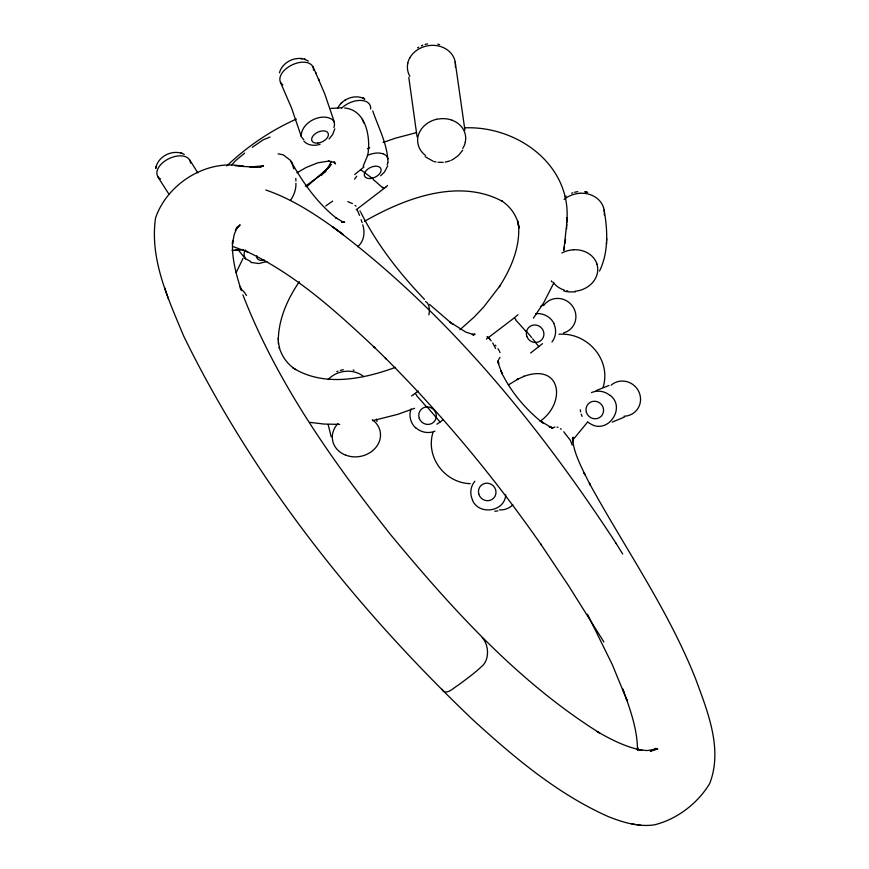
<?xml version="1.0" encoding="UTF-8"?>
<svg xmlns="http://www.w3.org/2000/svg" width="869" height="869" viewBox="0 0 869 869"><rect width="100%" height="100%" fill="white"/><g stroke="black" fill="none" stroke-linecap="round" stroke-linejoin="round"><path stroke-width="1.3" d="M564.426 246.47L563.796 250.457L566.697 224.321M566.762 222.529C572.389 165.534 517.75 125.723 464.774 127.83M278.308 340.137C278.525 318.988 287.596 298.903 299.316 281.686M566.588 228.982L566.87 217.826M599.545 271.019C608.724 252.108 607.67 230.285 604.118 210.113M606.486 244.243L606.584 242.093M606.649 240.724L606.747 238.573M573.16 437.183L572.649 442.082L572.747 440.148C574.04 452.488 579.862 463.731 585.054 474.811L584.055 472.855L590.507 485.347L589.399 483.305C625.028 548.328 668.098 609.571 695.602 678.808C707.583 711.483 723.062 748.969 709.723 783.48C697.742 803.38 677.233 819.119 654.585 824.811C638.617 827.255 622.519 822.324 607.833 816.404C556.747 793.549 513.47 756.78 472.432 719.402C356.496 608.593 254.291 480.687 183.696 336.129C168.325 299.001 149.446 259.158 155.573 217.913C167.337 183.413 207.311 158.375 243.776 166.479L235.043 165.697M505.736 494.863C504.683 511.96 479.036 515.523 472.464 500.294M564.883 243.505L565.523 239.464M603.129 387.237C611.58 359.408 587.107 332.164 558.973 334.25M432.914 432.577C425.462 457.246 444.819 482.947 470.292 483.664M155.833 168.151L156.116 166.75L155.833 168.151C157.832 155.899 173.474 148.621 184.282 154.454M367.869 154.519C370.781 137.215 366.023 109.885 344.667 108.028M387.954 162.46C387.693 144.656 378.384 127.471 372.747 110.874M334.793 128.797L332.621 134.597L329.079 138.953M279.427 72.844C282.197 62.242 295.091 55.833 305.301 59.472L304.356 59.157L308.386 61.08M367.413 156.04L363.166 166.153M387.824 162.938L387.118 164.719M331.35 161.341L328.113 167.619L328.808 166.566L325.397 171.041L331.024 164.437M411.07 408.951C408.473 415.654 410.679 423.746 416.175 428.341M387.715 165.849L384.511 171.953L380.644 175.799M236.151 272.681L243.027 258.343M553.814 282.957L543.625 302.879L533.381 318.13M337.563 108.44C342.104 98.751 355.247 93.722 364.817 98.99L362.655 97.958L364.415 98.784M499.957 357.409L498.665 359.581M572.313 438.834L572.867 437.9M462.742 150.131L458.441 155.497L453.021 159.385M290.398 200.5C293.907 195.503 296.199 189.442 295.927 183.283M428.808 314.839C430.101 311.048 429.482 303.248 425.517 301.467M587.422 422.301L572.714 440.138M354.563 179.133L356.768 176.179M231.556 165.099L235.771 160.504L244.678 153.096M330.937 164.534L324.495 171.964L330.741 164.98M363.981 166.946L354.661 174.56M357.626 246.72C364.122 241.43 365.252 232.392 362.731 224.799M328.634 167.315L321.552 175.006L328.873 167.141M328.873 167.065L322.714 173.55L328.352 167.684L306.67 186.705M340.854 103.607L342.017 102.466M226.798 165.925C247.089 146.535 270.715 130.556 296.329 119.086M237.27 227.515L240.137 224.799L235.303 230.328L237.204 227.081L234.152 234.739L232.468 243.961L232.664 240.485C231.404 257.626 236.151 274.485 241.386 290.626M517.957 314.752L517.794 314.904A13.154 3.715 -42.1 0 1 515.904 316.457L514.339 317.837L515.795 319.477M542.473 343.668L530.622 353.02M540.268 421.128C566.501 402.575 561.081 362.655 523.594 376.473L524.181 376.266L516.914 379.568L518.532 378.721L508.322 385M385.706 187.172L356.203 209.766M305.334 186.238L325.799 171.41M459.897 329.764L474.083 317.142L483.501 307.257L499.816 286.053L499.349 286.705C510.82 268.879 519.858 248.11 518.641 226.494L518.728 227.656L518.326 223.811L519.054 228.047L517.587 221.204L518.217 223.257C515.632 214.154 509.723 206.083 501.771 200.945L502.336 201.304C458.332 177.7 404.291 198.577 364.546 221.302M384.098 188.519L382.653 187.172M418.206 391.05L415.11 393.407L416.609 395.026M486.39 339.116L514.285 317.88M436.846 424.181L438.139 423.377A13.546 4.084 -42.4 0 0 440.072 422.062L443.157 419.64M415.056 393.451L413.47 394.602M252.314 147.285L263.307 139.768L270.063 137.03M325.712 205.964L332.675 201.119M565.143 196.839L566.197 196.079M540.714 306.42L543.071 304.769M344.656 100.446L345.362 99.978M417.598 47.86L418.717 47.143M296.948 172.779L306.051 167.543L317.706 162.829L329.199 161.015L328.493 161.026L334.446 162.525L333.837 162.101L335.532 163.915L334.446 162.09M652.565 750.425L655.986 748.339L650.273 751.272L657.811 748.98L646.992 750.566L638.367 749.697L641.876 750.229C625.799 747.101 611.016 739.552 596.949 731.437L599.751 733.056C517.783 681.665 451.967 608.713 390.702 534.783C332.49 461.059 277.102 383.001 242.907 294.884M259.864 167.402L263.481 165.512L259.885 167.033L263.492 165.87L250.12 166.957L253.65 167.087L240.126 166.196M451.348 160.222L452.521 159.635M367.457 148.762L369.749 147.687M422.692 45.21L421.508 45.72L422.171 45.449M336.792 371.66L337.987 371.139M624.3 417.174L612.167 422.106M608.963 385.467L596.112 390.615M266.881 261.536L258.81 263.513L250.859 262.438M383.077 142.483L395.373 138.193L416.457 132.642M395.428 367.37C364.035 378.851 325.647 386.901 295.004 369.14L295.623 369.575L292.679 367.5L293.331 367.956C286.52 362.873 281.578 355.497 279.231 347.339L279.525 348.469L278.384 342.017M414.578 408.278L397.872 414.307L372.584 420.715M571.628 193.19L572.823 192.755M473.073 334.891L475.017 334.217L473.04 334.652L474.626 334.478L472.28 334.446L473.648 334.608L465.806 332.088L449.957 322.117L452.977 324.322L452.108 323.692M448.98 161.123L450.164 160.722M552.488 427.787L554.965 427.092M448.328 161.352L445.2 162.101M425.071 44.428L427.646 43.874M340.366 370.368L343.374 369.716M320.053 144.319C314.665 146.101 308.017 145.623 303.976 141.256M574.648 192.234L577.766 191.636M291.093 161.428C302.89 182.762 317.478 203.248 336.77 218.445L335.706 217.663L343.505 222.345L341.919 221.791L344.591 222.279L341.799 222.258L343.222 222.138M278.091 153.846L283.327 154.867L290.583 160.483M243.342 249.566L231.98 250.337M535.597 313.742C542.951 312.71 550.642 316.772 553.933 323.42M330.937 108.44L341.419 107.799M497.883 510.918L494.787 511.222M575.365 291.886L567.87 291.886M443.201 162.351L438.03 162.307M238.454 250.087L240.04 249.968L235.162 250.315M339.746 424.398L323.985 424.05L309.885 422.356M553.281 427.722L551.25 427.711L552.282 427.722M342.56 222.268L344.591 222.279M250.12 166.957L258.343 167.065L254.889 167.011M631.882 823.931L635.38 824.453M637.129 824.703L640.681 825.235M586.727 192.103L584.804 191.723L587.683 192.364M347.817 201.641L352.445 203.596M250.728 261.569L245.286 258.549M566.74 291.702L563.872 290.974M434.12 161.515L436.053 161.992M550.75 427.255L552.358 427.82L549.338 426.766L552.043 427.559M557.094 427.103L558.039 427.331M482.143 637.618C488.899 644.483 489.931 659.94 481.502 666.621C474.289 673.41 466.197 679.189 458.278 685.13C453.998 687.401 445.601 696.569 442.039 689.269M437.791 44.123L439.66 44.656M353.086 370.053L354.041 370.313M233.457 246.742L247.763 251.934L246.046 251.206C295.123 274.017 335.738 311.091 374.843 347.763L373.67 346.601L386.249 358.93L385.195 357.887C442.69 415.306 494.787 478.102 541.202 544.776L540.583 543.864L568.554 585.695L603.89 641.963M433.131 161.2L425.126 156.659M265.827 190.007C294.254 199.718 319.325 216.935 343.298 234.641L332.219 226.505M383.044 153.628L386.325 155.627L388.063 158.799M550.892 427.309L540.029 420.781L543.027 422.975L542.06 422.258M487.009 336.9L487.77 337.281M590.279 423.692C607.757 434.913 626.375 407.757 610.223 395.373M589.551 423.268L587.596 421.867M360.831 169.857L372.953 178.764M303.835 139.866L301.424 136.889L291.615 108.158L280.383 82.164M333.446 227.417C447.133 312.731 538.617 424.68 615.947 543.114L616.338 543.733M355.041 205.377L356.008 206.116M450.794 322.725L429.503 304.367M540.931 421.432C524.746 408.256 510.939 391.68 501.761 372.888L502.173 373.844L499.045 365.458L498.154 360.516L498.469 363.6L498.317 360.82M560.494 428.678L561.2 429.253M489.16 338.291L489.834 338.877M424.496 299.403C399.642 273.377 376.972 244.667 360.82 212.362M487.422 336.477L487.998 337.096M563.731 431.741L570.422 440.409L572.236 445.178M440.072 421.986L426.842 406.573M526.114 330.959L531.676 337.541M333.348 120.27C322.247 111.504 300.717 122.442 301.25 136.411M489.106 338.356L489.638 338.997M245.536 258.843L237.889 249.522M490.17 339.649L491.213 340.941M532.643 338.725L538.856 346.753M495.384 345.156L495.927 345.862M239.529 286.216L241.006 288.182M492.712 342.962L495.591 348.458M197.784 172.812L189.572 159.69M168.814 193.993L157.68 176.646M497.959 348.686L499.327 350.967M615.947 543.114L622.66 553.987M551.315 280.861L551.902 281.882M587.498 614.274L612.276 664.557L627.146 700.794L622.693 688.921L623.899 692.126M313.036 66.685L324.637 93.57L334.435 122.355M315.838 72.659L316.229 73.55M318.738 79.198L319.14 80.1M500.75 370.552L502.173 373.844M357.126 209.722L359.516 215.36M581.198 414.176L582.132 416.414M363.818 122.996L362.34 119.314M499.729 351.793L500.066 352.64M625.952 697.579C631.828 714.437 637.444 731.872 637.477 749.904M164.589 287.596L168.586 299.284M290.843 160.971L291.072 162.079M361.146 219.629L362.112 222.605M291.484 161.688L293.765 168.868M331.176 436.77L328.2 424.713M376.407 419.086L377.005 421.508M360.048 210.776L360.168 211.417M455.215 62.144L464.893 129.992M408.778 77.308L417.077 136.857M580.59 411.863L580.34 409.788M498.317 362.025L498.469 363.6M295.786 178.46L295.927 180.98M278.232 338.008L278.46 344.157M564.307 290.105A24.115 20.65 -9.7 0 1 552.966 282.067M567.794 290.974A24.202 20.726 -9.7 0 1 566.599 290.735M573.421 249.761A24.202 20.726 -9.7 0 1 596.981 264.046M575.18 291.234A24.495 20.975 -9.7 0 0 580.014 290.322A24.093 20.628 -9.7 0 0 595.83 277.678A24.202 20.726 -9.7 0 0 597.742 269.271A24.495 20.975 -9.7 0 0 596.894 264.067M561.906 252.977A24.234 20.758 -9.7 0 1 573.399 249.805M564.09 199.425A24.234 20.758 -9.7 0 1 580.014 193.298M604.259 214.915A24.202 20.726 -9.7 0 0 604.368 212.764A24.495 20.975 -9.7 0 0 603.51 207.561M579.96 193.244A24.202 20.726 -9.7 0 1 603.52 207.539M372.269 419.684A24.202 20.726 -9.7 0 1 380.068 438.997A24.495 20.975 -9.7 0 1 378.113 444.102A24.202 20.726 -9.7 0 1 351.771 456.681A24.495 20.975 -9.7 0 1 345.971 455.182M345.927 455.258A24.202 20.726 -9.7 0 1 332.762 433.055A24.234 20.758 -9.7 0 1 337.943 423.551M328.156 379.536A24.234 20.758 -9.7 0 1 347.633 371.193A24.115 20.65 -9.7 0 1 363.698 376.592M240.246 288.497A24.115 20.65 -9.7 0 1 246.438 295.493M452.119 120.248A24.115 20.65 -9.7 0 1 465.241 142.375M425.462 155.388A24.115 20.65 -9.7 0 1 418.217 144.851A24.202 20.726 -9.7 0 1 418.032 136.422A24.495 20.975 -9.7 0 1 419.977 131.317A24.202 20.726 -9.7 0 1 436.542 119.27M436.499 119.368A24.115 20.65 -9.7 0 1 446.297 118.836A24.495 20.975 -9.7 0 1 452.13 120.237M465.284 142.375A24.234 20.758 -9.7 0 1 462.775 148.425M455.323 66.946A24.115 20.65 -9.7 0 0 441.854 46.959A24.495 20.975 -9.7 0 0 436.042 45.536A24.115 20.65 -9.7 0 0 426.234 46.09A24.093 20.628 -9.7 0 0 409.723 58.038M409.907 76.298A24.115 20.65 -9.7 0 1 407.843 63.165M407.767 63.133A24.495 20.975 -9.7 0 1 409.712 58.027M543.603 305.638A17.945 17.261 41.3 0 1 572.421 306.04A17.945 17.261 41.3 0 1 563.47 332.936M553.759 323.496A18.064 17.369 41.3 0 1 551.945 342.017M611.146 385.141A17.934 17.261 43.9 0 1 639.193 392.484A17.934 17.261 43.9 0 1 623.996 416.229M591.496 392.56A18.064 17.38 43.9 0 1 610.103 395.514M512.829 504.802A17.934 17.271 43.8 0 1 499.393 509.875M472.627 500.218A18.064 17.38 43.8 0 1 474.887 481.198M434.945 431.133A18.064 17.38 41.2 0 1 416.294 428.2M515.762 320.107A122.399 36.302 53 0 1 525.951 331.491M413.427 394.732A13.154 3.878 -42.4 0 1 411.558 395.916M416.653 395.743A122.399 28.644 52.3 0 1 426.733 407.148M387.498 185.434A13.154 7.712 -48.9 0 1 385.749 187.237M373.225 179.579A122.399 35.368 53.9 0 1 382.838 187.965M245.449 258.462A18.064 10.873 -25.2 0 1 245.21 249.903M264.621 260.168A8.951 5.388 -25.2 0 1 256.8 255.801M160.515 178.971A17.934 10.624 -25.5 0 1 167.978 159.125A17.934 10.624 -25.5 0 1 190.496 163.111M282.827 84.858A17.934 10.613 -25.4 0 1 291.984 64.947A17.934 10.613 -25.4 0 1 313.492 70.107M333.185 120.367A18.064 10.689 -25.4 0 1 333.892 127.569M341.626 108.201A17.945 10.786 -25.1 0 1 360.689 100.413A17.945 10.786 -25.1 0 1 370.618 109.005M367.261 155.486A18.064 10.862 -25.1 0 1 382.925 153.759M637.694 747.774L637.564 750.045L637.694 747.774M156.214 166.348L155.996 167.239L156.214 166.348M302.108 58.625L300.978 58.505L302.054 58.636M182.066 153.455L181.154 153.14L182.066 153.455M526.788 336.238A8.951 8.603 41.3 0 0 541.745 339.757A8.951 8.603 41.3 0 0 536.825 325.212A8.951 8.603 41.3 0 0 526.788 336.238M586.379 412.221A8.94 8.603 43.9 0 0 601.196 416.262A8.94 8.603 43.9 0 0 596.797 401.554A8.94 8.603 43.9 0 0 586.379 412.221M478.754 493.972A8.94 8.614 43.8 0 0 493.483 498.328A8.94 8.614 43.8 0 0 489.41 483.544A8.94 8.614 43.8 0 0 478.754 493.972M419.249 418.304A8.951 8.614 41.2 0 0 434.25 421.595A8.951 8.614 41.2 0 0 429.112 407.126A8.951 8.614 41.2 0 0 419.249 418.304M317.88 143.07A8.94 5.29 -25.4 0 0 328.134 133.218A8.94 5.29 -25.4 0 0 314.078 134.728A8.94 5.29 -25.4 0 0 317.88 143.07M370.585 178.493A8.951 5.377 -25.1 0 0 380.839 168.608A8.951 5.377 -25.1 0 0 366.718 170.009A8.951 5.377 -25.1 0 0 370.585 178.493"/></g></svg>
